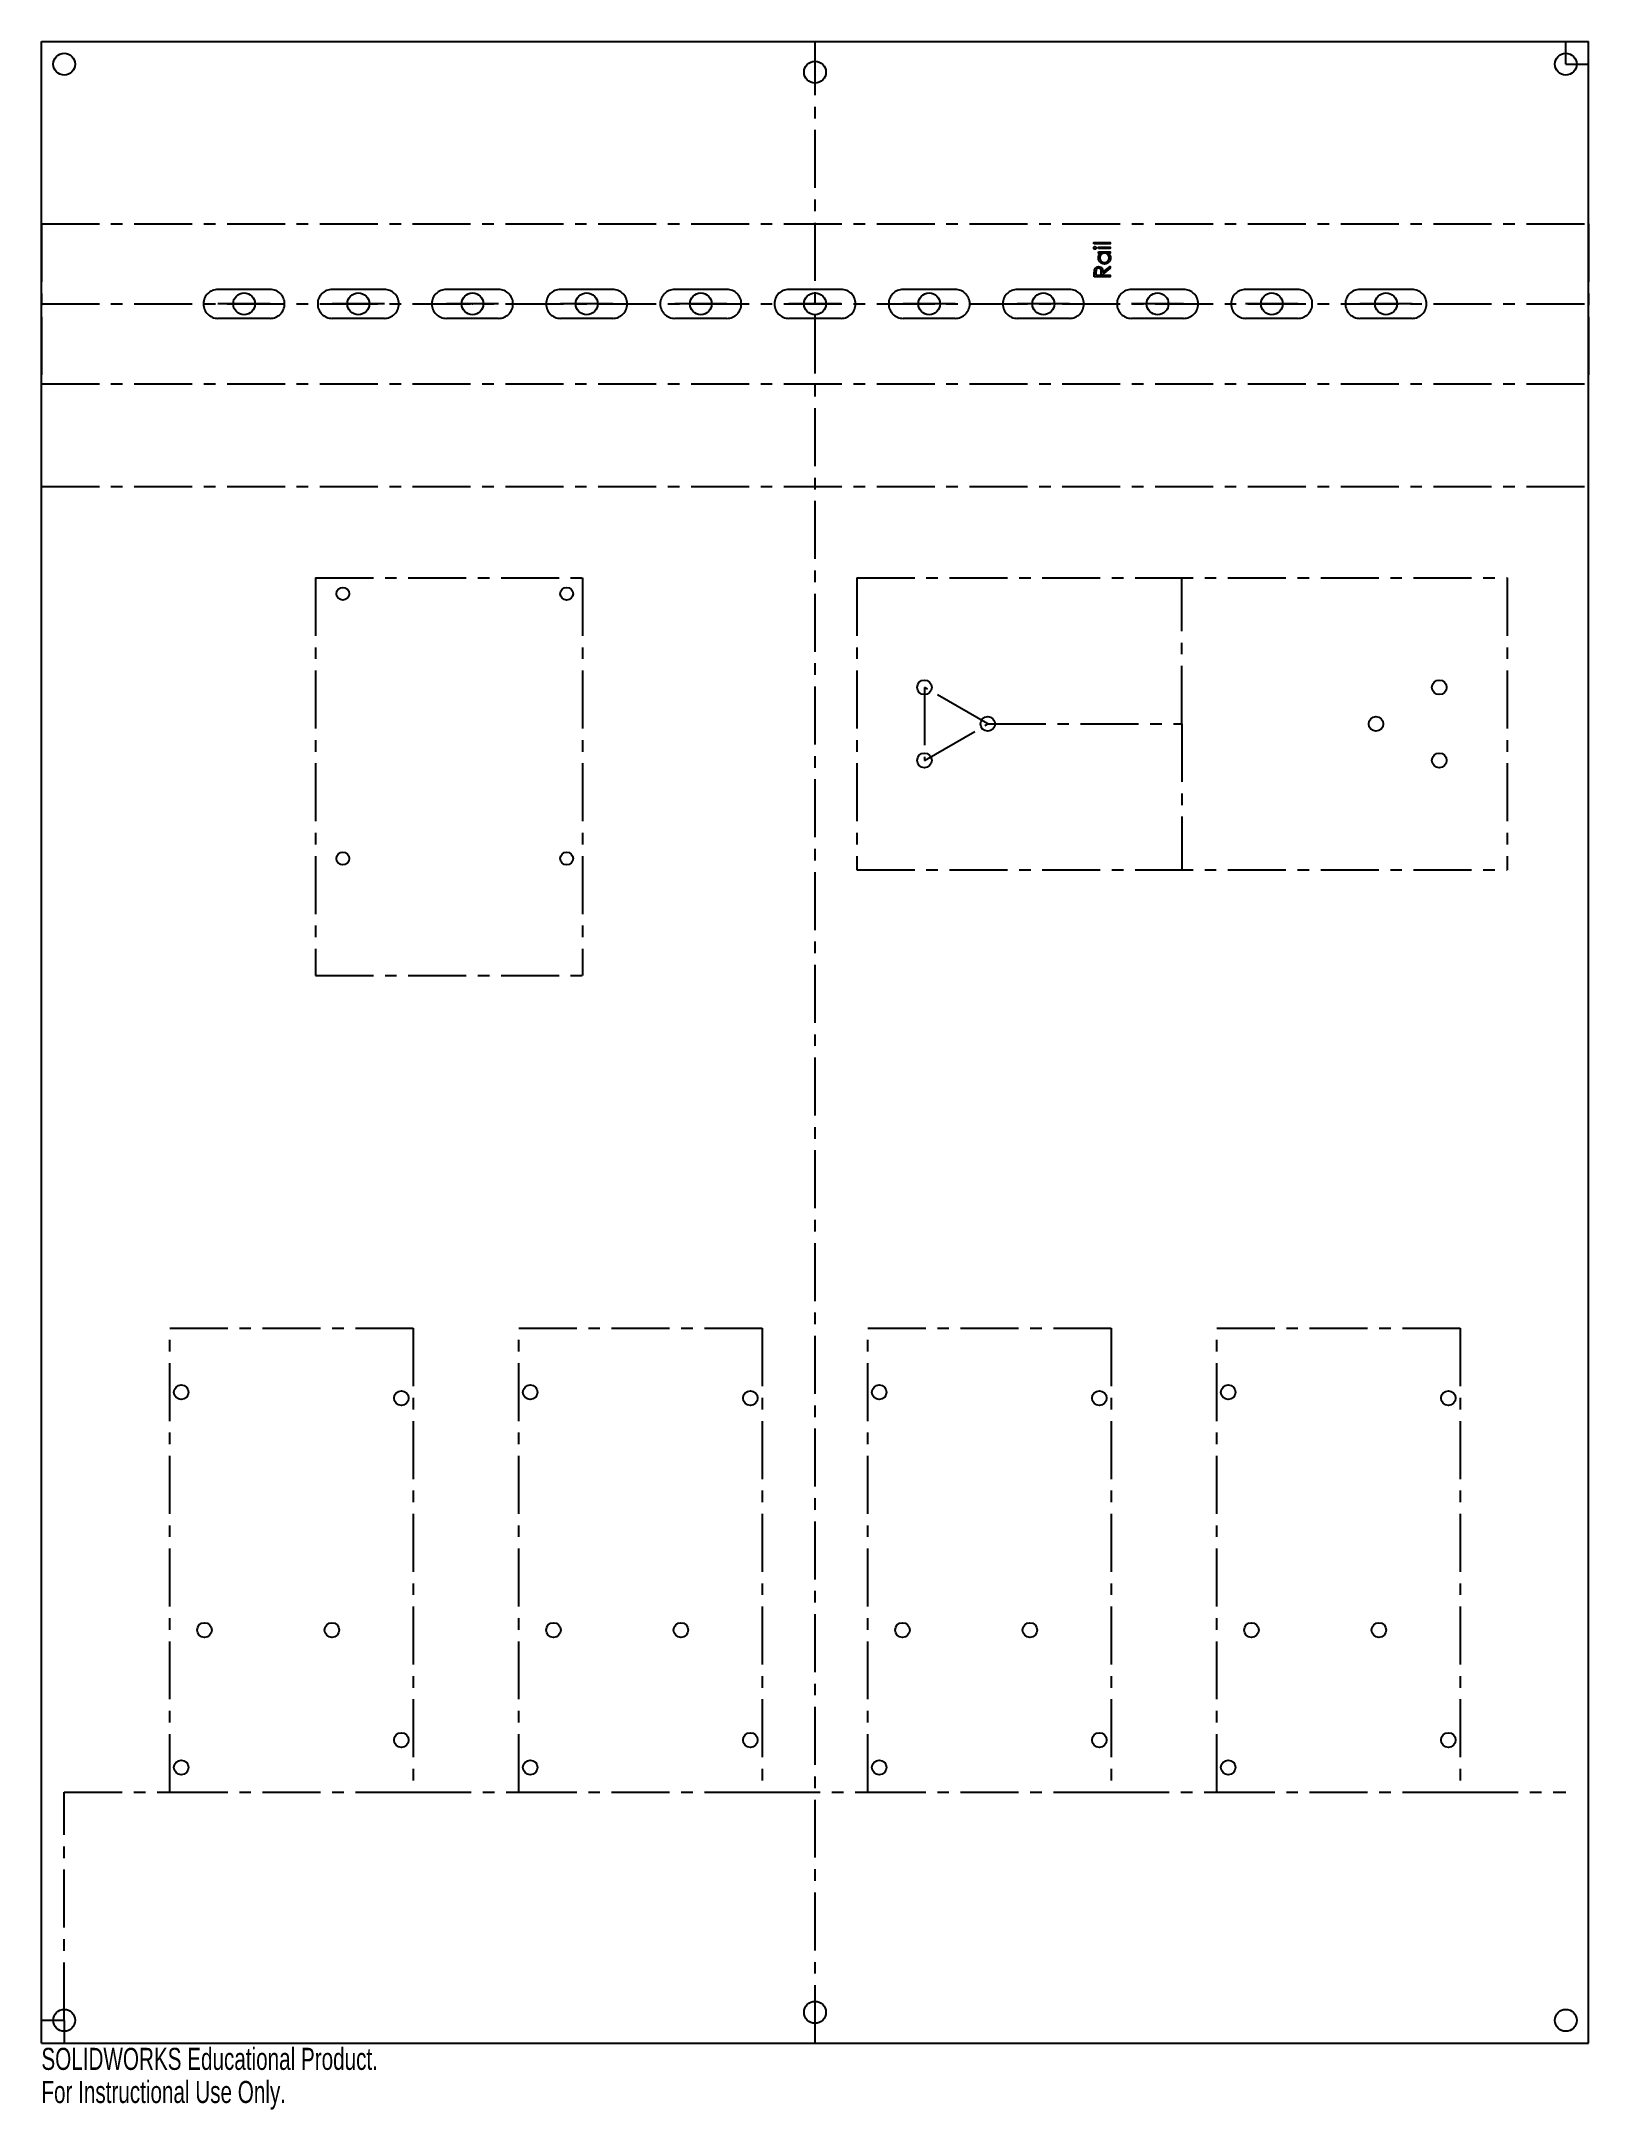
# Model space of a CAD drawing. Header units: millimetres. Extents: x -1207 to -868, y 153 to 606.
import ezdxf

# ---------------------------------------------------------------- set-up
doc = ezdxf.new("R2010")
doc.units = ezdxf.units.MM
doc.header["$PDSIZE"] = -1
doc.linetypes.add('CENTERX2', pattern=[20.32, 12.7, -2.54, 2.54, -2.54])
doc.styles.add('SLDTEXTSTYLE0', font='TXT', dxfattribs={"width": 0.7})

msp = doc.modelspace()

# ---------------------------------------------------------------- linework, layer by layer
at = {"color": 7, "linetype": 'Continuous'}
for p, q in [((-1207.08, 167.5), (-1207.08, 606)), ((-1207.08, 606), (-868.33, 606)), ((-868.33, 167.5), (-868.33, 606)), ((-1207.08, 167.5), (-868.33, 167.5))]:
    msp.add_line(p, q, dxfattribs=at)
at = {"color": 7, "linetype": 'Continuous', "lineweight": 25}
for p, q in [((-1207.08, 167.5), (-1207.08, 606)), ((-1207.08, 606), (-868.33, 606)), ((-868.33, 167.5), (-868.33, 606)), ((-1207.08, 167.5), (-868.33, 167.5))]:
    msp.add_line(p, q, dxfattribs=at)
at = {"color": 7, "linetype": 'CENTERX2'}
for p, q in [((-1037.7, 167.5), (-1037.7, 606)), ((-873.33, 601), (-873.33, 606)), ((-873.33, 601), (-868.33, 601)), ((-1207.08, 566), (-868.33, 566)), ((-1207.08, 566), (-1207.08, 531)), ((-1207.08, 566), (-868.33, 566)), ((-868.33, 566), (-868.33, 531)), ((-1207.08, 548.5), (-868.33, 548.5)), ((-1156.99, 551.68), (-1168.42, 551.68)), ((-1156.99, 548.5), (-1168.42, 548.5)), ((-1131.99, 551.68), (-1143.42, 551.68)), ((-1131.99, 548.5), (-1143.42, 548.5)), ((-1106.99, 551.68), (-1118.42, 551.68)), ((-1106.99, 548.5), (-1118.42, 548.5)), ((-1081.99, 551.68), (-1093.42, 551.68)), ((-1081.99, 548.5), (-1093.42, 548.5)), ((-1056.99, 551.68), (-1068.42, 551.68)), ((-1056.99, 548.5), (-1068.42, 548.5)), ((-1031.99, 551.68), (-1043.42, 551.68)), ((-1031.99, 548.5), (-1043.42, 548.5)), ((-1006.99, 551.68), (-1018.42, 551.68)), ((-1006.99, 548.5), (-1018.42, 548.5)), ((-981.99, 551.68), (-993.42, 551.68)), ((-981.99, 548.5), (-993.42, 548.5)), ((-956.99, 551.68), (-968.42, 551.68)), ((-956.99, 548.5), (-968.42, 548.5)), ((-931.99, 551.68), (-943.42, 551.68)), ((-931.99, 548.5), (-943.42, 548.5)), ((-906.99, 551.68), (-918.42, 551.68)), ((-906.99, 548.5), (-918.42, 548.5)), ((-1156.99, 545.33), (-1168.42, 545.33)), ((-1131.99, 545.33), (-1143.42, 545.33)), ((-1106.99, 545.33), (-1118.42, 545.33)), ((-1081.99, 545.33), (-1093.42, 545.33)), ((-1056.99, 545.33), (-1068.42, 545.33)), ((-1031.99, 545.33), (-1043.42, 545.33)), ((-1006.99, 545.33), (-1018.42, 545.33)), ((-981.99, 545.33), (-993.42, 545.33)), ((-956.99, 545.33), (-968.42, 545.33)), ((-931.99, 545.33), (-943.42, 545.33)), ((-906.99, 545.33), (-918.42, 545.33)), ((-1207.08, 531), (-868.33, 531)), ((-1207.08, 508.5), (-868.33, 508.5)), ((-1147.08, 488.5), (-1147.08, 401.4)), ((-1147.08, 488.5), (-1088.58, 488.5)), ((-1088.58, 488.5), (-1088.58, 401.4)), ((-1028.58, 488.5), (-1028.58, 424.5)), ((-1028.58, 488.5), (-886.18, 488.5)), ((-957.38, 456.5), (-957.38, 488.5)), ((-886.18, 488.5), (-886.18, 424.5)), ((-999.88, 456.5), (-1013.74, 464.5)), ((-1013.74, 464.5), (-1013.74, 448.5)), ((-1013.74, 448.5), (-999.88, 456.5)), ((-999.88, 456.5), (-957.38, 456.5)), ((-957.38, 456.5), (-957.38, 424.5)), ((-1028.58, 424.5), (-886.18, 424.5)), ((-1147.08, 401.4), (-1088.58, 401.4)), ((-1178.97, 222.5), (-1178.97, 324.1)), ((-1178.97, 324.1), (-1125.67, 324.1)), ((-1125.67, 324.1), (-1125.67, 222.5)), ((-1102.56, 222.5), (-1102.56, 324.1)), ((-1102.56, 324.1), (-1049.26, 324.1)), ((-1049.26, 324.1), (-1049.26, 222.5)), ((-1026.15, 222.5), (-1026.15, 324.1)), ((-1026.15, 324.1), (-972.85, 324.1)), ((-972.85, 324.1), (-972.85, 222.5)), ((-949.74, 222.5), (-949.74, 324.1)), ((-949.74, 324.1), (-896.44, 324.1)), ((-896.44, 324.1), (-896.44, 222.5)), ((-1202.08, 222.5), (-1178.97, 222.5)), ((-1202.08, 172.5), (-1202.08, 222.5)), ((-1178.97, 222.5), (-1125.67, 222.5)), ((-1125.67, 222.5), (-1102.56, 222.5)), ((-1102.56, 222.5), (-1049.26, 222.5)), ((-1049.26, 222.5), (-1026.15, 222.5)), ((-1026.15, 222.5), (-972.85, 222.5)), ((-972.85, 222.5), (-949.74, 222.5)), ((-949.74, 222.5), (-896.44, 222.5)), ((-896.44, 222.5), (-873.33, 222.5)), ((-1202.08, 172.5), (-1207.08, 172.5)), ((-1202.08, 172.5), (-1202.08, 167.5))]:
    msp.add_line(p, q, dxfattribs=at)
at = {"color": 7, "linetype": 'Continuous', "flags": 128}
for points in [[(-976.64, 561.63), (-976.64, 561.94), (-976.64, 561.94), (-973.05, 561.94), (-973.05, 561.94), (-973.05, 561.63), (-973.05, 561.63), (-976.64, 561.63)], [(-976.69, 560.75), (-976.68, 560.81), (-976.67, 560.87), (-976.64, 560.92), (-976.61, 560.96), (-976.57, 561), (-976.52, 561.03), (-976.47, 561.04), (-976.42, 561.05), (-976.42, 561.05), (-976.36, 561.04), (-976.31, 561.03), (-976.27, 561), (-976.23, 560.96), (-976.19, 560.92), (-976.17, 560.87), (-976.15, 560.81), (-976.15, 560.75), (-976.15, 560.75), (-976.15, 560.7), (-976.17, 560.64), (-976.19, 560.59), (-976.23, 560.55), (-976.27, 560.51), (-976.31, 560.49), (-976.36, 560.47), (-976.42, 560.46), (-976.42, 560.46), (-976.47, 560.47), (-976.52, 560.49), (-976.57, 560.51), (-976.61, 560.55), (-976.64, 560.59), (-976.67, 560.64), (-976.68, 560.7), (-976.69, 560.75)], [(-975.61, 559.93), (-973.05, 559.93), (-973.05, 559.93), (-973.05, 559.61), (-973.05, 559.61), (-973.49, 559.61), (-973.49, 559.61), (-973.38, 559.5), (-973.28, 559.39), (-973.19, 559.27), (-973.12, 559.14), (-973.07, 559), (-973.04, 558.87), (-973.01, 558.72), (-973.01, 558.57), (-973.01, 558.57), (-973.01, 558.43), (-973.03, 558.3), (-973.06, 558.18), (-973.1, 558.05), (-973.16, 557.94), (-973.22, 557.83), (-973.3, 557.72), (-973.39, 557.62), (-973.49, 557.53), (-973.6, 557.45), (-973.71, 557.39), (-973.82, 557.33), (-973.94, 557.29), (-974.07, 557.26), (-974.2, 557.24), (-974.34, 557.23), (-974.34, 557.23), (-974.47, 557.24), (-974.6, 557.26), (-974.72, 557.29), (-974.84, 557.33), (-974.96, 557.39), (-975.06, 557.45), (-975.17, 557.53), (-975.27, 557.63), (-975.36, 557.73), (-975.44, 557.83), (-975.5, 557.95), (-975.56, 558.06), (-975.6, 558.18), (-975.63, 558.31), (-975.65, 558.44), (-975.65, 558.58), (-975.65, 558.58), (-975.65, 558.73), (-975.62, 558.88), (-975.58, 559.02), (-975.53, 559.16), (-975.46, 559.28), (-975.37, 559.4), (-975.26, 559.51), (-975.14, 559.61), (-975.14, 559.61), (-975.61, 559.61), (-975.61, 559.61), (-975.61, 559.93)], [(-975.61, 560.6), (-975.61, 560.91), (-975.61, 560.91), (-973.05, 560.91), (-973.05, 560.91), (-973.05, 560.6), (-973.05, 560.6), (-975.61, 560.6)], [(-975.34, 558.58), (-975.33, 558.44), (-975.31, 558.31), (-975.27, 558.19), (-975.21, 558.06), (-975.14, 557.95), (-975.05, 557.85), (-974.95, 557.76), (-974.84, 557.69), (-974.72, 557.63), (-974.59, 557.58), (-974.47, 557.56), (-974.33, 557.55), (-974.33, 557.55), (-974.2, 557.56), (-974.08, 557.58), (-973.95, 557.63), (-973.83, 557.69), (-973.72, 557.77), (-973.62, 557.85), (-973.53, 557.95), (-973.45, 558.07), (-973.4, 558.19), (-973.35, 558.31), (-973.33, 558.44), (-973.32, 558.58), (-973.32, 558.58), (-973.33, 558.71), (-973.35, 558.85), (-973.4, 558.97), (-973.45, 559.1), (-973.53, 559.22), (-973.61, 559.32), (-973.71, 559.4), (-973.81, 559.48), (-973.93, 559.54), (-974.05, 559.58), (-974.19, 559.6), (-974.32, 559.61), (-974.32, 559.61), (-974.43, 559.61), (-974.53, 559.59), (-974.63, 559.57), (-974.72, 559.54), (-974.81, 559.49), (-974.89, 559.44), (-974.97, 559.38), (-975.05, 559.31), (-975.12, 559.24), (-975.18, 559.16), (-975.23, 559.07), (-975.27, 558.98), (-975.3, 558.89), (-975.32, 558.79), (-975.34, 558.69), (-975.34, 558.58)], [(-976.55, 554.45), (-976.55, 555.15), (-976.55, 555.15), (-976.55, 555.29), (-976.55, 555.42), (-976.54, 555.54), (-976.54, 555.64), (-976.53, 555.74), (-976.52, 555.82), (-976.52, 555.89), (-976.5, 555.94), (-976.5, 555.94), (-976.48, 556.02), (-976.46, 556.09), (-976.43, 556.16), (-976.39, 556.23), (-976.35, 556.29), (-976.3, 556.35), (-976.25, 556.4), (-976.2, 556.45), (-976.14, 556.5), (-976.07, 556.54), (-976, 556.57), (-975.93, 556.6), (-975.86, 556.62), (-975.78, 556.64), (-975.7, 556.65), (-975.62, 556.65), (-975.62, 556.65), (-975.48, 556.64), (-975.35, 556.62), (-975.22, 556.57), (-975.11, 556.51), (-975.01, 556.44), (-974.92, 556.34), (-974.84, 556.24), (-974.78, 556.12), (-974.75, 556.05), (-974.73, 555.98), (-974.71, 555.9), (-974.7, 555.81), (-974.68, 555.72), (-974.67, 555.62), (-974.67, 555.52), (-974.67, 555.41), (-974.67, 555.41), (-973.05, 556.69), (-973.05, 556.69), (-973.05, 556.31), (-973.05, 556.31), (-974.67, 555.02), (-974.67, 555.02), (-974.67, 554.77), (-974.67, 554.77), (-973.05, 554.77), (-973.05, 554.77), (-973.05, 554.45), (-973.05, 554.45), (-976.55, 554.45)], [(-976.19, 554.76), (-975.03, 554.77), (-975.03, 554.77), (-975.02, 555.41), (-975.02, 555.41), (-975.02, 555.5), (-975.03, 555.58), (-975.03, 555.66), (-975.04, 555.73), (-975.05, 555.8), (-975.06, 555.86), (-975.07, 555.91), (-975.09, 555.96), (-975.12, 556.04), (-975.17, 556.12), (-975.23, 556.18), (-975.3, 556.24), (-975.37, 556.28), (-975.45, 556.31), (-975.53, 556.33), (-975.62, 556.34), (-975.62, 556.34), (-975.7, 556.33), (-975.78, 556.31), (-975.86, 556.28), (-975.93, 556.23), (-976, 556.18), (-976.05, 556.12), (-976.1, 556.05), (-976.13, 555.97), (-976.15, 555.92), (-976.16, 555.87), (-976.17, 555.81), (-976.18, 555.75), (-976.18, 555.68), (-976.19, 555.6), (-976.19, 555.51), (-976.19, 555.42), (-976.19, 555.42), (-976.19, 554.77)]]:
    msp.add_lwpolyline(points, dxfattribs=at)
at = {"color": 7, "linetype": 'Continuous'}
for centre, radius in [((-1202.08, 601), 2.4), ((-873.33, 601), 2.4), ((-1037.7, 599.25), 2.4), ((-1162.7, 548.5), 2.4), ((-1137.7, 548.5), 2.4), ((-1112.7, 548.5), 2.4), ((-1087.7, 548.5), 2.4), ((-1062.7, 548.5), 2.4), ((-1037.7, 548.5), 2.4), ((-1012.7, 548.5), 2.4), ((-987.7, 548.5), 2.4), ((-962.7, 548.5), 2.4), ((-937.7, 548.5), 2.4), ((-912.7, 548.5), 2.4), ((-1141.08, 485), 1.4), ((-1092.08, 485), 1.4), ((-1013.74, 464.5), 1.6), ((-901.02, 464.5), 1.6), ((-999.88, 456.5), 1.6), ((-914.88, 456.5), 1.6), ((-1013.74, 448.5), 1.6), ((-901.02, 448.5), 1.6), ((-1141.08, 427), 1.4), ((-1092.08, 427), 1.4), ((-1176.47, 310.1), 1.6), ((-1128.27, 308.8), 1.6), ((-1100.06, 310.1), 1.6), ((-1051.86, 308.8), 1.6), ((-1023.65, 310.1), 1.6), ((-975.45, 308.8), 1.6), ((-947.24, 310.1), 1.6), ((-899.04, 308.8), 1.6), ((-1171.37, 258), 1.6), ((-1143.47, 258), 1.6), ((-1094.96, 258), 1.6), ((-1067.06, 258), 1.6), ((-1018.55, 258), 1.6), ((-990.65, 258), 1.6), ((-942.14, 258), 1.6), ((-914.24, 258), 1.6), ((-1128.27, 233.9), 1.6), ((-1051.86, 233.9), 1.6), ((-975.45, 233.9), 1.6), ((-899.04, 233.9), 1.6), ((-1176.47, 227.9), 1.6), ((-1100.06, 227.9), 1.6), ((-1023.65, 227.9), 1.6), ((-947.24, 227.9), 1.6), ((-1202.08, 172.5), 2.4), ((-1037.7, 174.25), 2.4), ((-873.33, 172.5), 2.4)]:
    msp.add_circle(centre, radius, dxfattribs=at)
at = {"color": 7, "linetype": 'Continuous', "lineweight": 25}
for centre, radius in [((-1202.08, 601), 2.4), ((-873.33, 601), 2.4), ((-1037.7, 599.25), 2.4), ((-1162.7, 548.5), 2.4), ((-1137.7, 548.5), 2.4), ((-1112.7, 548.5), 2.4), ((-1087.7, 548.5), 2.4), ((-1062.7, 548.5), 2.4), ((-1037.7, 548.5), 2.4), ((-1012.7, 548.5), 2.4), ((-987.7, 548.5), 2.4), ((-962.7, 548.5), 2.4), ((-937.7, 548.5), 2.4), ((-912.7, 548.5), 2.4), ((-1141.08, 485), 1.4), ((-1092.08, 485), 1.4), ((-1013.74, 464.5), 1.6), ((-901.02, 464.5), 1.6), ((-999.88, 456.5), 1.6), ((-914.88, 456.5), 1.6), ((-1013.74, 448.5), 1.6), ((-901.02, 448.5), 1.6), ((-1141.08, 427), 1.4), ((-1092.08, 427), 1.4), ((-1176.47, 310.1), 1.6), ((-1128.27, 308.8), 1.6), ((-1100.06, 310.1), 1.6), ((-1051.86, 308.8), 1.6), ((-1023.65, 310.1), 1.6), ((-975.45, 308.8), 1.6), ((-947.24, 310.1), 1.6), ((-899.04, 308.8), 1.6), ((-1171.37, 258), 1.6), ((-1143.47, 258), 1.6), ((-1094.96, 258), 1.6), ((-1067.06, 258), 1.6), ((-1018.55, 258), 1.6), ((-990.65, 258), 1.6), ((-942.14, 258), 1.6), ((-914.24, 258), 1.6), ((-1128.27, 233.9), 1.6), ((-1051.86, 233.9), 1.6), ((-975.45, 233.9), 1.6), ((-899.04, 233.9), 1.6), ((-1176.47, 227.9), 1.6), ((-1100.06, 227.9), 1.6), ((-1023.65, 227.9), 1.6), ((-947.24, 227.9), 1.6), ((-1202.08, 172.5), 2.4), ((-1037.7, 174.25), 2.4), ((-873.33, 172.5), 2.4)]:
    msp.add_circle(centre, radius, dxfattribs=at)
at = {"color": 7, "linetype": 'CENTERX2'}
for centre, start, end in [((-1168.42, 548.5), 90, 270), ((-1156.99, 548.5), 270, 90), ((-1143.42, 548.5), 90, 270), ((-1131.99, 548.5), 270, 90), ((-1118.42, 548.5), 90, 270), ((-1106.99, 548.5), 270, 90), ((-1093.42, 548.5), 90, 270), ((-1081.99, 548.5), 270, 90), ((-1068.42, 548.5), 90, 270), ((-1056.99, 548.5), 270, 90), ((-1043.42, 548.5), 90, 270), ((-1031.99, 548.5), 270, 90), ((-1018.42, 548.5), 90, 270), ((-1006.99, 548.5), 270, 90), ((-993.42, 548.5), 90, 270), ((-981.99, 548.5), 270, 90), ((-968.42, 548.5), 90, 270), ((-956.99, 548.5), 270, 90), ((-943.42, 548.5), 90, 270), ((-931.99, 548.5), 270, 90), ((-918.42, 548.5), 90, 270), ((-906.99, 548.5), 270, 90)]:
    msp.add_arc(centre, 3.17, start, end, dxfattribs=at)
at = {"color": 7, "linetype": 'Continuous'}
for p in [(-1162.7, 548.5), (-1137.7, 548.5), (-1112.7, 548.5), (-1087.7, 548.5), (-1062.7, 548.5), (-1037.7, 548.5), (-1012.7, 548.5), (-987.7, 548.5), (-962.7, 548.5), (-937.7, 548.5), (-912.7, 548.5)]:
    msp.add_point(p, dxfattribs=at)

# ---------------------------------------------------------------- texts
at = {"color": 7, "linetype": 'Continuous', "char_height": 4.8336, "attachment_point": 1, "style": 'SLDTEXTSTYLE0'}
for s, insert in [('SOLIDWORKS Educational Product.', (-1207.08, 166.48)), ('For Instructional Use Only.', (-1207.08, 159.23))]:
    msp.add_mtext(s, dxfattribs=dict(at, insert=insert))

doc.saveas('drawing.dxf')
